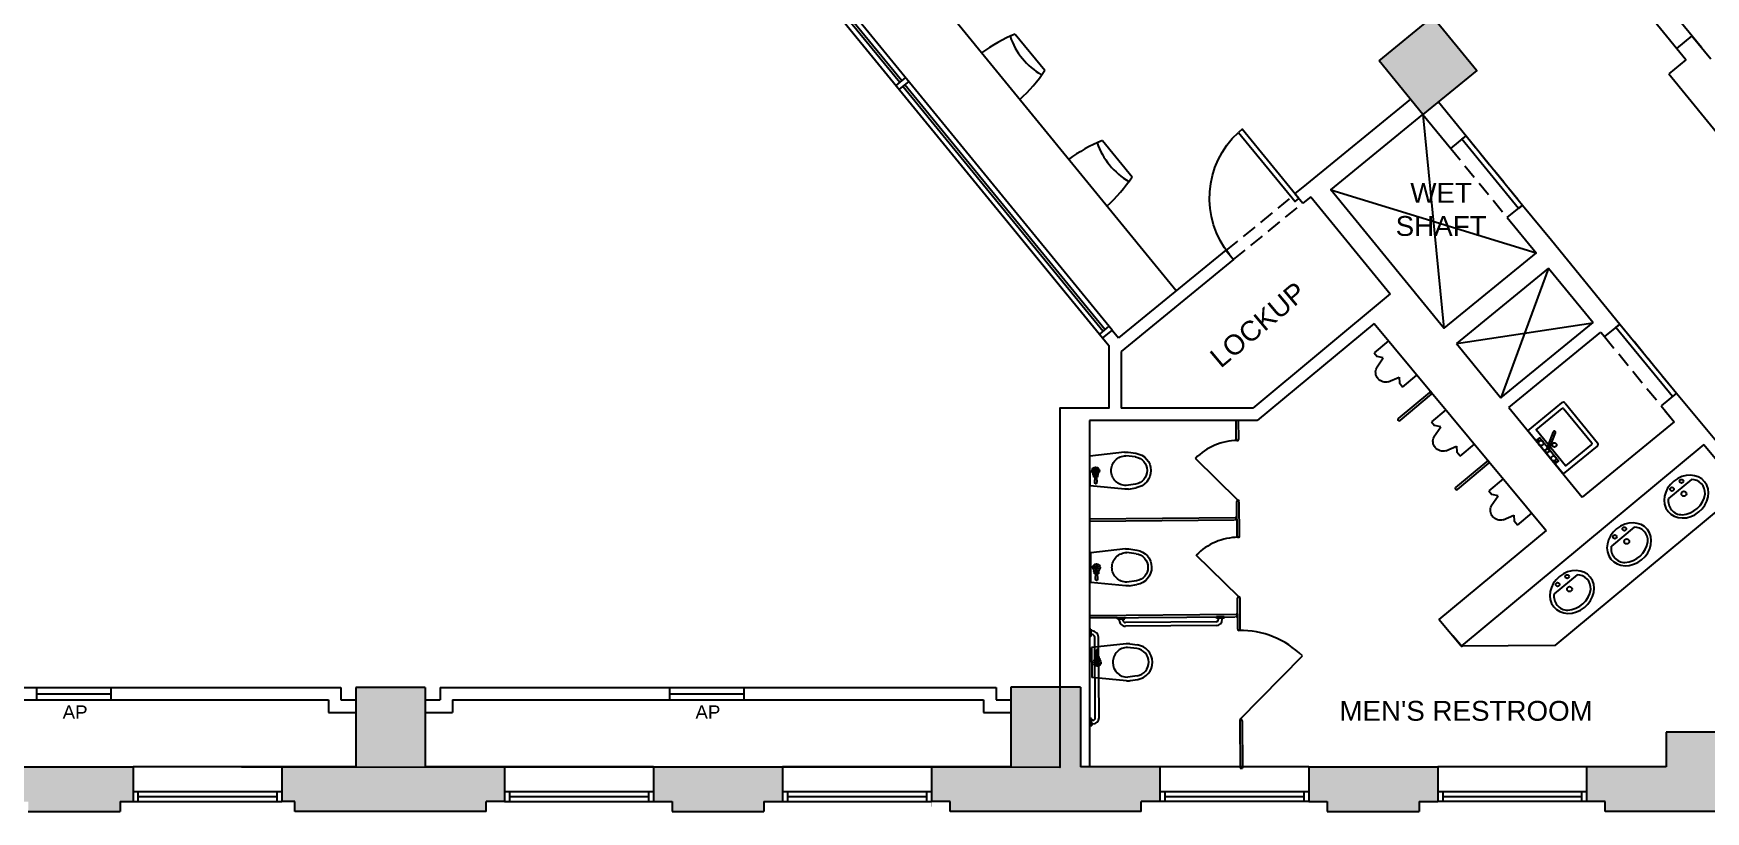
# Model space of a CAD drawing. Header units: inches. Extents: x -858 to 3182, y -300 to 4549.
# Drawn here: x 1080 to 1754, y 0 to 314 of the extents above; entities that cross this region are included whole.
import ezdxf

# ---------------------------------------------------------------- set-up
doc = ezdxf.new("R2010")
doc.units = ezdxf.units.IN
doc.header["$LTSCALE"] = 48
doc.header["$MEASUREMENT"] = 0
doc.linetypes.add('HIDDEN2', pattern=[0.1875, 0.125, -0.0625])
for name, color, linetype in [('A-ACCESS-PANEL', 4, 'Continuous'), ('A-ANNO-TEXT', 1, 'Continuous'), ('A-CAS', 1, 'Continuous'), ('A-DOOR', 1, 'Continuous'), ('A-ELE', 8, 'Continuous'), ('A-EXT', 5, 'Continuous'), ('A-hdr', 9, 'HIDDEN2'), ('A-HTC-COL', 9, 'Continuous'), ('A-PAR', 6, 'Continuous'), ('A-WIN', 1, 'Continuous'), ('P-FIXTURES', 8, 'Continuous')]:
    doc.layers.add(name, color=color, linetype=linetype)
doc.styles.add('ATTR', font='romans.shx', dxfattribs={"width": 0.8, "height": 0.480011})
doc.styles.add('ITALICT', font='arial.ttf')
doc.styles.add('style1', font='romans.shx', dxfattribs={"height": 9})

# ---------------------------------------------------------------- blocks, each defined once
blk = doc.blocks.new('UP')
at = {"layer": 'P-FIXTURES', "linetype": 'Continuous'}
for p, q in [((-1, 2), (-1, 35)), ((1, 2), (1, 35))]:
    blk.add_line(p, q, dxfattribs=at)
for centre, start, end in [((0, 35), 360, 180), ((0, 2), 180, 360)]:
    blk.add_arc(centre, 1, start, end, dxfattribs=at)
blk = doc.blocks.new('URINAL')
at = {"layer": 'P-FIXTURES', "linetype": 'Continuous'}
for p, q in [((-18, 15), (-14, 15)), ((-18, 0), (-18, 15)), ((-10, 12), (-14, 15)), ((-7.4, 21.2), (-10, 12)), ((7.4, 21.2), (10, 12)), ((10, 12), (14, 15)), ((18, 15), (14, 15)), ((18, 15), (18, 0))]:
    blk.add_line(p, q, dxfattribs=at)
blk.add_arc((0, 17.9), 8.05, 23.6878, 156.3141, dxfattribs=at)
blk = doc.blocks.new('x-dor36')
blk.add_lwpolyline([(2, 36), (2, 0), (0, 0), (0, 36)], close=True)
at = {"color": 8}
blk.add_arc((-0.1, -0.04), 36.1, 0.06887, 86.65797, dxfattribs=at)
blk = doc.blocks.new('RECTANGULAR_SINK[1]')
for points in [[(14.25, -9), (0, -9), (0, 9), (14.25, 9)], [(13.125, -7.5), (2.25, -7.5), (2.25, 7.5), (13.125, 7.5)], [(13.5, 7.125), (13.5, -7.125)], [(15, 8.25), (15, -8.25)]]:
    blk.add_lwpolyline(points)
for centre, radius, start, end in [((13.125, 7.125), 0.375, 359.9998, 90.00006), ((14.25, 8.25), 0.75, 359.9999, 89.99991), ((13.125, -7.125), 0.375, 269.9999, 359.9999), ((14.25, -8.25), 0.75, 270.0001, 0.00003)]:
    blk.add_arc(centre, radius, start, end)
at = {"style": 'ATTR', "width": 0.8, "flags": 9}
blk.add_attdef('ESTCODE', (0, -9), '', height=0.0045, dxfattribs=at)
blk = doc.blocks.new('KITCHEN_FAUCET_PV[1]')
for p, q in [((-5.5, -0.75), (-5.5, -1.25)), ((-4.9427, -0.75), (-5.5, -0.75)), ((-5.5, -1.25), (-4.9427, -1.25)), ((-0.1477, -1.7441), (3.567, -8.1782)), ((4.4331, -7.6782), (0.7184, -1.2441)), ((4.9428, -0.75), (5.5, -0.75)), ((5.5, -1.25), (4.9428, -1.25)), ((5.5, -0.75), (5.5, -1.25))]:
    blk.add_line(p, q)
blk.add_lwpolyline([(-0.0058, -2), (-6, -2), (-6, 0), (6, 0), (6, -2), (1.152, -2)])
for centre, radius in [((-4, -1), 1), ((4, -1), 1), ((0, -1), 0.75)]:
    blk.add_circle(centre, radius)
blk.add_arc((4, -7.9282), 0.5, 210, 30)
at = {"style": 'ATTR', "width": 0.8, "flags": 9}
blk.add_attdef('ESTCODE', (0, 0), '', height=0.000024, dxfattribs=at)

msp = doc.modelspace()

# ---------------------------------------------------------------- hatches: boundary and pattern name
at = {"layer": 'A-HTC-COL'}
for points in [[(1640.03, 280.96), (1661.71, 298.68), (1644, 320.36), (1622.32, 302.64)], [(1209.97, 18), (1180.22, 18), (1180.22, 4), (1185.47, 4), (1185.47, 0), (1262.47, 0), (1262.47, 4), (1269.97, 4), (1269.97, 18), (1237.97, 18), (1237.97, 50), (1209.97, 50)], [(1501.97, 50.12), (1473.97, 50.12), (1473.97, 18), (1441.97, 18), (1441.97, 4), (1449.47, 4), (1449.47, 0), (1526.47, 0), (1526.47, 4), (1533.97, 4), (1533.97, 18), (1501.97, 18)], [(1790.47, 0), (1790.47, 4), (1794.47, 4), (1794.47, 18), (1765.97, 18), (1765.97, 32), (1737.97, 32), (1737.97, 18), (1705.97, 18), (1705.97, 4), (1713.47, 4), (1713.47, 0)], [(1114.97, 0), (1114.97, 4), (1120.22, 4), (1120.22, 18), (1072.72, 18), (1072.72, 4), (1077.97, 4), (1077.97, 0)], [(1381.97, 18), (1329.97, 18), (1329.97, 4), (1337.47, 4), (1337.47, 0), (1374.47, 0), (1374.47, 4), (1381.97, 4)], [(1638.47, 0), (1638.47, 4), (1645.97, 4), (1645.97, 18), (1593.97, 18), (1593.97, 4), (1601.47, 4), (1601.47, 0)]]:
    msp.add_hatch(color=256, dxfattribs=at).paths.add_polyline_path(points)

# ---------------------------------------------------------------- linework, layer by layer
msp.add_lwpolyline([(284.72, 435.62), (284.72, 958.14), (684.54, 958.14), (740.12, 1003.57), (791.3, 940.96), (930.57, 940.96), (1070.45, 1055.28), (1269.79, 811.39), (1188.49, 744.94), (1420.75, 460.78), (1346.41, 400.02), (1342.54, 396.86), (1513.41, 187.8), (1513.41, 162.62), (1493.67, 162.62), (1493.67, 17.76), (834, 18), (834, 435.62), (284.72, 435.62)], close=True)
at = {"layer": 'A-ACCESS-PANEL', "color": 1}
for p, q in [((1081.47, 45), (1081.47, 50)), ((1081.47, 47.5), (1111.47, 47.5)), ((1111.47, 45), (1111.47, 50)), ((1336.47, 45), (1336.47, 50)), ((1336.47, 47.5), (1366.47, 47.5)), ((1366.47, 45), (1366.47, 50))]:
    msp.add_line(p, q, dxfattribs=at)
at = {"layer": 'A-CAS'}
for p, q in [((1540.51, 209.95), (1372.81, 415.14)), ((1475.75, 313.42), (1487.7, 298.82)), ((1510.87, 270.5), (1522.82, 255.9))]:
    msp.add_line(p, q, dxfattribs=at)
at = {"layer": 'A-CAS', "linetype": 'Continuous'}
for q in [(1768.53, 129.45), (1655.39, 66.62)]:
    msp.add_line((1693.31, 66.93), q, dxfattribs=at)
at = {"layer": 'A-CAS'}
for centre, radius, start, end in [((1500.41, 253.29), 64.99, 112.2931, 126.05919), ((1500.86, 321.77), 28.78, 198.80338, 239.77871), ((1433.64, 334.89), 64.99, 312.51126, 326.289), ((1535.52, 210.37), 64.99, 112.2931, 126.08572), ((1535.98, 278.85), 28.78, 198.80338, 239.77871), ((1468.75, 291.97), 64.99, 312.48473, 326.289)]:
    msp.add_arc(centre, radius, start, end, dxfattribs=at)
at = {"layer": 'A-DOOR'}
for points in [[(1657.4, 272.36), (1680.18, 244.48), (1678.53, 243.13), (1655.75, 271.01)], [(1719.38, 196.52), (1742.17, 168.65), (1740.51, 167.3), (1717.73, 195.17)]]:
    msp.add_lwpolyline(points, close=True, dxfattribs=at)
at = {"layer": 'A-ELE'}
for p, q in [((1640.03, 280.96), (1648.43, 194.84)), ((1602.87, 250.59), (1685.6, 225.22)), ((1690.66, 219.02), (1671.4, 166.74)), ((1653.5, 188.65), (1708.42, 197))]:
    msp.add_line(p, q, dxfattribs=at)
at = {"layer": 'A-EXT'}
for p, q in [((1209.97, 50), (1209.97, 18)), ((1237.97, 50), (1209.97, 50)), ((1237.97, 50), (1237.97, 18)), ((1473.97, 50.12), (1473.97, 18)), ((1501.97, 50.12), (1473.97, 50.12)), ((1501.97, 50.12), (1501.97, 18)), ((1737.97, 32), (1737.97, 18)), ((1765.97, 32), (1737.97, 32)), ((1072.72, 18), (1120.22, 18)), ((1120.22, 18), (1120.22, 4)), ((1209.97, 18), (1180.22, 18)), ((1180.22, 18), (1180.22, 4)), ((1269.97, 18), (1237.97, 18)), ((1269.97, 18), (1269.97, 4)), ((1329.97, 18), (1381.97, 18)), ((1329.97, 18), (1329.97, 4)), ((1381.97, 18), (1381.97, 4)), ((1473.97, 18), (1441.97, 18)), ((1441.97, 18), (1441.97, 4)), ((1533.97, 18), (1501.97, 18)), ((1533.97, 18), (1533.97, 4)), ((1593.97, 18), (1645.97, 18)), ((1593.97, 18), (1593.97, 4)), ((1645.97, 18), (1645.97, 4)), ((1737.97, 18), (1705.97, 18)), ((1705.97, 18), (1705.97, 4)), ((1077.97, 0), (1114.97, 0)), ((1114.97, 4), (1114.97, 0)), ((1114.97, 4), (1120.22, 4)), ((1185.47, 4), (1180.22, 4)), ((1185.47, 0), (1185.47, 4)), ((1262.47, 0), (1185.47, 0)), ((1269.97, 4), (1262.47, 4)), ((1262.47, 0), (1262.47, 4)), ((1329.97, 4), (1337.47, 4)), ((1337.47, 4), (1337.47, 0)), ((1337.47, 0), (1374.47, 0)), ((1374.47, 4), (1374.47, 0)), ((1374.47, 4), (1381.97, 4)), ((1449.47, 4), (1441.97, 4)), ((1449.47, 0), (1449.47, 4)), ((1526.47, 0), (1449.47, 0)), ((1533.97, 4), (1526.47, 4)), ((1526.47, 0), (1526.47, 4)), ((1593.97, 4), (1601.47, 4)), ((1601.47, 4), (1601.47, 0)), ((1638.47, 4), (1638.47, 0)), ((1638.47, 4), (1645.97, 4)), ((1713.47, 4), (1705.97, 4)), ((1713.47, 0), (1713.47, 4)), ((1790.47, 0), (1713.47, 0)), ((1601.47, 0), (1638.47, 0))]:
    msp.add_line(p, q, dxfattribs=at)
at = {"layer": 'A-hdr'}
for p, q in [((1657.4, 272.36), (1680.18, 244.48)), ((1651.21, 267.29), (1673.99, 239.42)), ((1560.74, 226.12), (1588.61, 248.9)), ((1563.72, 222.47), (1591.59, 245.25)), ((1719.38, 196.52), (1742.17, 168.65)), ((1713.19, 191.46), (1735.97, 163.59))]:
    msp.add_line(p, q, dxfattribs=at)
at = {"layer": 'A-PAR'}
for p, q in [((1748.41, 312.71), (1742.21, 307.65)), ((1748.41, 312.71), (1756, 303.42)), ((1746.01, 303), (1739.04, 297.31)), ((1739.04, 297.31), (1897.25, 103.74)), ((1634.97, 287.16), (1591.61, 251.72)), ((1646.23, 286.03), (1657.4, 272.36)), ((1651.21, 267.29), (1657.4, 272.36)), ((1591.61, 251.72), (1588.43, 249.12)), ((1588.43, 249.12), (1591.59, 245.25)), ((1594.78, 247.85), (1591.59, 245.25)), ((1594.78, 247.85), (1626.81, 208.65)), ((1673.99, 239.42), (1680.18, 244.48)), ((1680.18, 244.48), (1691.79, 230.28)), ((1691.79, 230.28), (1719.38, 196.52)), ((1560.56, 226.34), (1517.28, 190.97)), ((1563.72, 222.47), (1518.43, 185.45)), ((1560.56, 226.34), (1563.72, 222.47)), ((1690.66, 219.02), (1653.5, 188.65)), ((1690.66, 219.02), (1708.57, 197.12)), ((1626.81, 208.65), (1571.42, 162.62)), ((1620.29, 196.73), (1573.25, 157.64)), ((1620.29, 196.73), (1689.64, 113.29)), ((1671.4, 166.74), (1708.57, 197.12)), ((1719.38, 196.52), (1713.19, 191.46)), ((1514.75, 194.06), (1510.88, 190.9)), ((1510.88, 190.9), (1513.41, 187.8)), ((1514.75, 194.06), (1517.28, 190.97)), ((1674.57, 162.87), (1711.73, 193.24)), ((1711.73, 193.24), (1713.19, 191.46)), ((1513.41, 187.8), (1513.41, 162.62)), ((1518.43, 185.45), (1518.43, 162.62)), ((1653.5, 188.65), (1671.4, 166.74)), ((1742.17, 168.65), (1735.97, 163.59)), ((1742.17, 168.65), (1792.36, 108.26)), ((1513.41, 162.62), (1493.67, 162.62)), ((1493.67, 162.62), (1493.67, 50.12)), ((1571.42, 162.62), (1518.43, 162.62)), ((1674.57, 162.87), (1704.12, 126.7)), ((1735.97, 163.59), (1741.29, 157.08)), ((1737.49, 161.73), (1741.29, 157.08)), ((1573.25, 157.64), (1505.71, 157.62)), ((1505.71, 157.62), (1505.71, 18)), ((1741.29, 157.08), (1704.12, 126.7)), ((1741.29, 157.08), (1704.12, 126.7)), ((1753.19, 147.9), (1655.39, 66.62)), ((1753.19, 147.9), (1787.3, 106.86)), ((1689.64, 113.29), (1646.44, 77.39)), ((1655.39, 66.62), (1646.44, 77.39)), ((1655.91, 66.27), (1652.07, 70.89)), ((988.97, 50), (1203.97, 50)), ((1203.97, 50), (1203.97, 45)), ((1243.97, 50), (1243.97, 45)), ((1243.97, 50), (1467.97, 50)), ((1467.97, 50), (1467.97, 45)), ((993.97, 45), (1198.97, 45)), ((1198.97, 45), (1198.97, 40)), ((1203.97, 45), (1209.97, 45)), ((1237.97, 45), (1243.97, 45)), ((1248.97, 45), (1462.97, 45)), ((1248.97, 45), (1248.97, 40)), ((1462.97, 45), (1462.97, 40)), ((1467.97, 45), (1473.97, 45)), ((1198.97, 40), (1209.97, 40)), ((1237.97, 40), (1248.97, 40)), ((1462.97, 40), (1473.97, 40))]:
    msp.add_line(p, q, dxfattribs=at)
msp.add_lwpolyline([(1746.01, 303), (1746.01, 303), (1708.04, 349.46), (1714.23, 354.52), (1752.2, 308.07)], dxfattribs=at)
msp.add_lwpolyline([(1622.32, 302.64), (1644, 320.36), (1661.71, 298.68), (1640.03, 280.96)], close=True, dxfattribs=at)
at = {"layer": 'A-PAR', "flags": 128}
msp.add_lwpolyline([(1673.99, 239.42), (1685.6, 225.22), (1648.43, 194.84), (1602.87, 250.59), (1640.03, 280.96), (1651.21, 267.29)], dxfattribs=at)
at = {"layer": 'A-WIN'}
for p, q in [((1345.71, 392.99), (1510.88, 190.9)), ((1514.75, 194.06), (1349.58, 396.15)), ((1389.81, 342.18), (1429.21, 293.98)), ((1390.59, 342.82), (1429.98, 294.62)), ((1431.53, 295.88), (1427.66, 292.72)), ((1432.8, 294.33), (1428.93, 291.17)), ((1430.47, 292.44), (1511.16, 193.71)), ((1431.25, 293.07), (1511.94, 194.35)), ((1513.48, 195.61), (1509.61, 192.45)), ((1180.22, 18), (1120.22, 18)), ((1329.97, 18), (1269.97, 18)), ((1271.97, 18), (1271.97, 18)), ((1441.97, 18), (1381.97, 18)), ((1593.97, 18), (1533.97, 18)), ((1535.97, 18), (1535.97, 18)), ((1705.97, 18), (1645.97, 18)), ((1180.22, 8), (1120.22, 8)), ((1122.22, 8), (1122.22, 4)), ((1178.22, 8), (1178.22, 4)), ((1329.97, 8), (1269.97, 8)), ((1271.97, 8), (1271.97, 4)), ((1327.97, 8), (1327.97, 4)), ((1441.97, 8), (1381.97, 8)), ((1383.97, 8), (1383.97, 4)), ((1439.97, 8), (1439.97, 4)), ((1593.97, 8), (1533.97, 8)), ((1535.97, 8), (1535.97, 4)), ((1591.97, 8), (1591.97, 4)), ((1705.97, 8), (1645.97, 8)), ((1647.97, 8), (1647.97, 4)), ((1703.97, 8), (1703.97, 4)), ((1120.22, 4), (1180.22, 4)), ((1178.22, 6), (1122.22, 6)), ((1269.97, 4), (1329.97, 4)), ((1327.97, 6), (1271.97, 6)), ((1381.97, 4), (1441.97, 4)), ((1439.97, 6), (1383.97, 6)), ((1593.97, 4), (1533.97, 4)), ((1591.97, 6), (1535.97, 6)), ((1705.97, 4), (1645.97, 4)), ((1703.97, 6), (1647.97, 6))]:
    msp.add_line(p, q, dxfattribs=at)
at = {"layer": 'A-WIN', "const_width": 0.0312}
for points in [[(1120.22, 4), (1120.22, 2), (1180.22, 2), (1180.22, 4)], [(1269.97, 4), (1269.97, 2), (1329.97, 2), (1329.97, 4)], [(1381.97, 4), (1381.97, 2), (1441.97, 2), (1441.97, 4)], [(1533.97, 4), (1533.97, 2), (1593.97, 2), (1593.97, 4)], [(1645.97, 4), (1645.97, 2), (1705.97, 2), (1705.97, 4)]]:
    msp.add_lwpolyline(points, dxfattribs=at)
at = {"layer": 'P-FIXTURES', "linetype": 'Continuous'}
for p, q in [((1564.77, 150.04), (1564.71, 157.57)), ((1565.77, 150.05), (1565.71, 157.57)), ((1519.8, 144.87), (1505.82, 143.31)), ((1505.92, 131.31), (1505.82, 143.31)), ((1505.92, 131.31), (1505.82, 143.31)), ((1524.15, 142.94), (1520.32, 143.43)), ((1521.23, 144.86), (1524.34, 144.41)), ((1565.47, 125.55), (1548.36, 142.38)), ((1507.13, 135.59), (1507.13, 136.09)), ((1507.13, 136.09), (1507.24, 136.09)), ((1509.13, 135.6), (1507.13, 135.59)), ((1507.39, 134.84), (1507.38, 135.59)), ((1508.89, 134.85), (1507.39, 134.84)), ((1507.54, 137.32), (1507.83, 137.83)), ((1507.83, 136.83), (1507.54, 137.32)), ((1507.63, 135.59), (1507.63, 135.91)), ((1507.83, 137.83), (1508.4, 137.83)), ((1508.41, 136.83), (1507.83, 136.83)), ((1507.9, 134.09), (1507.89, 134.84)), ((1508.39, 134.85), (1508.4, 134.1)), ((1508.4, 137.83), (1508.7, 137.33)), ((1508.7, 137.33), (1508.41, 136.83)), ((1508.63, 135.6), (1508.63, 135.91)), ((1508.88, 135.6), (1508.89, 134.85)), ((1509.13, 136.1), (1509.01, 136.1)), ((1509.13, 135.6), (1509.13, 136.1)), ((1519.92, 129.98), (1505.92, 131.31)), ((1507.73, 133.3), (1507.74, 133.36)), ((1507.73, 133.24), (1507.73, 133.3)), ((1507.73, 133.19), (1507.73, 133.24)), ((1507.73, 133.14), (1507.73, 133.19)), ((1507.73, 133.09), (1507.73, 133.14)), ((1507.73, 133.03), (1507.73, 133.09)), ((1507.73, 132.98), (1507.73, 133.03)), ((1507.74, 132.93), (1507.73, 132.98)), ((1507.74, 133.36), (1507.75, 133.44)), ((1507.74, 132.87), (1507.74, 132.93)), ((1507.75, 132.82), (1507.74, 132.87)), ((1507.75, 133.44), (1507.76, 133.49)), ((1507.76, 132.76), (1507.75, 132.82)), ((1507.76, 133.49), (1507.77, 133.59)), ((1507.77, 132.7), (1507.76, 132.76)), ((1507.77, 133.59), (1507.9, 134.09)), ((1507.78, 132.65), (1507.77, 132.7)), ((1507.79, 132.6), (1507.78, 132.65)), ((1507.8, 132.56), (1507.79, 132.6)), ((1507.82, 132.51), (1507.8, 132.56)), ((1507.83, 132.47), (1507.82, 132.51)), ((1507.84, 132.43), (1507.83, 132.47)), ((1507.86, 132.39), (1507.84, 132.43)), ((1507.87, 132.35), (1507.86, 132.39)), ((1507.89, 132.29), (1507.87, 132.35)), ((1507.9, 132.26), (1507.89, 132.29)), ((1507.93, 132.21), (1507.9, 132.26)), ((1507.95, 132.18), (1507.93, 132.21)), ((1507.99, 132.15), (1507.95, 132.18)), ((1508.02, 132.13), (1507.99, 132.15)), ((1508.07, 132.11), (1508.02, 132.13)), ((1508.11, 132.1), (1508.07, 132.11)), ((1508.15, 132.1), (1508.11, 132.1)), ((1508.2, 132.1), (1508.15, 132.1)), ((1508.23, 132.11), (1508.2, 132.1)), ((1508.27, 132.12), (1508.23, 132.11)), ((1508.31, 132.14), (1508.27, 132.12)), ((1508.35, 132.17), (1508.31, 132.14)), ((1508.38, 132.19), (1508.35, 132.17)), ((1508.42, 132.25), (1508.38, 132.19)), ((1508.4, 134.1), (1508.42, 134.02)), ((1508.42, 134.02), (1508.44, 133.93)), ((1508.44, 132.32), (1508.42, 132.25)), ((1508.44, 133.93), (1508.46, 133.84)), ((1508.46, 132.39), (1508.44, 132.32)), ((1508.46, 133.84), (1508.49, 133.73)), ((1508.48, 132.46), (1508.46, 132.39)), ((1508.5, 132.5), (1508.48, 132.46)), ((1508.49, 133.73), (1508.51, 133.66)), ((1508.52, 132.59), (1508.5, 132.5)), ((1508.51, 133.66), (1508.52, 133.6)), ((1508.52, 133.6), (1508.54, 133.54)), ((1508.53, 132.66), (1508.52, 132.59)), ((1508.55, 132.74), (1508.53, 132.66)), ((1508.54, 133.54), (1508.55, 133.45)), ((1508.55, 133.45), (1508.56, 133.38)), ((1508.56, 132.8), (1508.55, 132.74)), ((1508.56, 133.38), (1508.57, 133.29)), ((1508.57, 132.88), (1508.56, 132.8)), ((1508.57, 133.29), (1508.58, 133.2)), ((1508.58, 133.01), (1508.57, 132.94)), ((1508.57, 132.94), (1508.57, 132.88)), ((1508.58, 133.2), (1508.58, 133.09)), ((1508.58, 133.09), (1508.58, 133.01)), ((1524.24, 131.98), (1520.42, 131.43)), ((1521.35, 130.02), (1524.45, 130.51)), ((1748.17, 133.87), (1738.97, 126.17)), ((1565.09, 111.06), (1564.97, 125.05)), ((1566.09, 111.05), (1565.97, 125.05)), ((1505.71, 118.06), (1564.53, 118.54)), ((1505.71, 117.06), (1564.04, 117.54)), ((1725.13, 114.66), (1715.93, 106.96)), ((1520.12, 105.87), (1506.14, 104.31)), ((1506.24, 92.31), (1506.14, 104.31)), ((1506.24, 92.31), (1506.14, 104.31)), ((1524.47, 103.94), (1520.64, 104.43)), ((1521.55, 105.86), (1524.66, 105.41)), ((1565.79, 86.55), (1548.68, 103.38)), ((1507.46, 96.59), (1507.45, 97.09)), ((1507.45, 97.09), (1507.56, 97.09)), ((1509.46, 96.61), (1507.46, 96.59)), ((1507.71, 95.84), (1507.71, 96.59)), ((1509.21, 95.85), (1507.71, 95.84)), ((1507.87, 98.33), (1508.15, 98.83)), ((1508.16, 97.83), (1507.87, 98.33)), ((1507.96, 96.59), (1507.95, 96.91)), ((1508.06, 94.36), (1508.07, 94.45)), ((1508.06, 94.31), (1508.06, 94.36)), ((1508.07, 94.45), (1508.08, 94.49)), ((1508.08, 94.49), (1508.1, 94.6)), ((1508.1, 94.6), (1508.22, 95.1)), ((1508.15, 98.83), (1508.73, 98.83)), ((1508.74, 97.83), (1508.16, 97.83)), ((1508.22, 95.1), (1508.21, 95.85)), ((1508.71, 95.85), (1508.72, 95.1)), ((1508.72, 95.1), (1508.74, 95.02)), ((1508.73, 98.83), (1509.02, 98.34)), ((1509.02, 98.34), (1508.74, 97.83)), ((1508.74, 95.02), (1508.76, 94.94)), ((1508.76, 94.94), (1508.79, 94.84)), ((1508.79, 94.84), (1508.81, 94.73)), ((1508.81, 94.73), (1508.83, 94.66)), ((1508.83, 94.66), (1508.85, 94.6)), ((1508.85, 94.6), (1508.86, 94.54)), ((1508.86, 94.54), (1508.88, 94.46)), ((1508.88, 94.46), (1508.89, 94.38)), ((1508.89, 94.38), (1508.9, 94.29)), ((1508.96, 96.6), (1508.95, 96.91)), ((1509.21, 96.6), (1509.21, 95.85)), ((1509.45, 97.11), (1509.33, 97.11)), ((1509.46, 96.61), (1509.45, 97.11)), ((1702.1, 95.44), (1692.89, 87.74)), ((1520.24, 90.98), (1506.24, 92.31)), ((1508.05, 94.24), (1508.06, 94.31)), ((1508.05, 94.2), (1508.05, 94.24)), ((1508.05, 94.14), (1508.05, 94.2)), ((1508.05, 94.09), (1508.05, 94.14)), ((1508.05, 94.03), (1508.05, 94.09)), ((1508.06, 93.98), (1508.05, 94.03)), ((1508.06, 93.93), (1508.06, 93.98)), ((1508.07, 93.87), (1508.06, 93.93)), ((1508.07, 93.82), (1508.07, 93.87)), ((1508.08, 93.76), (1508.07, 93.82)), ((1508.09, 93.7), (1508.08, 93.76)), ((1508.11, 93.65), (1508.09, 93.7)), ((1508.12, 93.61), (1508.11, 93.65)), ((1508.13, 93.56), (1508.12, 93.61)), ((1508.14, 93.52), (1508.13, 93.56)), ((1508.15, 93.48), (1508.14, 93.52)), ((1508.16, 93.44), (1508.15, 93.48)), ((1508.18, 93.39), (1508.16, 93.44)), ((1508.2, 93.35), (1508.18, 93.39)), ((1508.21, 93.29), (1508.2, 93.35)), ((1508.22, 93.26), (1508.21, 93.29)), ((1508.25, 93.22), (1508.22, 93.26)), ((1508.28, 93.19), (1508.25, 93.22)), ((1508.31, 93.15), (1508.28, 93.19)), ((1508.35, 93.13), (1508.31, 93.15)), ((1508.39, 93.11), (1508.35, 93.13)), ((1508.43, 93.1), (1508.39, 93.11)), ((1508.47, 93.1), (1508.43, 93.1)), ((1508.52, 93.1), (1508.47, 93.1)), ((1508.55, 93.11), (1508.52, 93.1)), ((1508.59, 93.12), (1508.55, 93.11)), ((1508.64, 93.14), (1508.59, 93.12)), ((1508.67, 93.17), (1508.64, 93.14)), ((1508.7, 93.19), (1508.67, 93.17)), ((1508.74, 93.25), (1508.7, 93.19)), ((1508.77, 93.33), (1508.74, 93.25)), ((1508.79, 93.4), (1508.77, 93.33)), ((1508.81, 93.46), (1508.79, 93.4)), ((1508.82, 93.5), (1508.81, 93.46)), ((1508.84, 93.59), (1508.82, 93.5)), ((1508.86, 93.66), (1508.84, 93.59)), ((1508.87, 93.74), (1508.86, 93.66)), ((1508.88, 93.8), (1508.87, 93.74)), ((1508.89, 93.88), (1508.88, 93.8)), ((1508.9, 93.94), (1508.89, 93.88)), ((1508.9, 94.29), (1508.9, 94.2)), ((1508.9, 94.2), (1508.9, 94.1)), ((1508.9, 94.1), (1508.9, 94.02)), ((1508.9, 94.02), (1508.9, 93.94)), ((1524.56, 92.99), (1520.74, 92.43)), ((1521.67, 91.02), (1524.77, 91.52)), ((1565.4, 73.55), (1565.3, 86.05)), ((1566.4, 73.56), (1566.3, 86.06)), ((1505.71, 79.06), (1564.85, 79.54)), ((1516.86, 78.15), (1505.71, 78.06)), ((1505.89, 78.06), (1564.36, 78.54)), ((1516.86, 78.15), (1519.86, 78.17)), ((1516.87, 77.65), (1516.86, 78.15)), ((1516.87, 77.65), (1519.87, 77.67)), ((1517.62, 77.15), (1517.62, 77.66)), ((1519.12, 77.17), (1519.12, 77.67)), ((1519.87, 77.67), (1519.86, 78.17)), ((1556.63, 76.47), (1520.13, 76.17)), ((1556.64, 74.97), (1520.14, 74.67)), ((1559.86, 78.49), (1556.86, 78.47)), ((1556.86, 77.97), (1556.86, 78.47)), ((1559.86, 77.99), (1556.86, 77.97)), ((1557.62, 77.47), (1557.61, 77.97)), ((1559.12, 77.49), (1559.11, 77.98)), ((1559.86, 77.99), (1559.86, 78.49)), ((1506.21, 73.57), (1505.71, 73.56)), ((1505.71, 73.56), (1505.73, 70.56)), ((1505.71, 73.56), (1505.73, 70.56)), ((1506.23, 70.57), (1505.73, 70.56)), ((1506.21, 73.57), (1506.23, 70.57)), ((1506.71, 72.82), (1506.21, 72.82)), ((1506.73, 71.32), (1506.23, 71.32)), ((1520.44, 67.62), (1506.46, 66.07)), ((1507.99, 37.83), (1507.73, 70.33)), ((1509.49, 37.84), (1509.23, 70.34)), ((1521.87, 67.61), (1524.97, 67.16)), ((1506.46, 66.07), (1506.55, 54.07)), ((1509.74, 61.83), (1507.74, 61.81)), ((1507.74, 61.81), (1507.74, 61.31)), ((1507.74, 61.31), (1507.86, 61.31)), ((1509.48, 62.57), (1507.99, 62.56)), ((1507.99, 62.56), (1507.99, 61.81)), ((1508.24, 61.81), (1508.24, 61.49)), ((1508.31, 64.54), (1508.3, 64.48)), ((1508.3, 64.48), (1508.3, 64.43)), ((1508.3, 64.43), (1508.3, 64.38)), ((1508.3, 64.38), (1508.3, 64.32)), ((1508.3, 64.32), (1508.3, 64.27)), ((1508.3, 64.27), (1508.3, 64.21)), ((1508.3, 64.21), (1508.3, 64.17)), ((1508.3, 64.17), (1508.31, 64.1)), ((1508.32, 64.65), (1508.31, 64.59)), ((1508.31, 64.59), (1508.31, 64.54)), ((1508.31, 64.1), (1508.31, 64.05)), ((1508.31, 64.05), (1508.32, 63.96)), ((1508.33, 64.71), (1508.32, 64.65)), ((1508.32, 63.96), (1508.33, 63.92)), ((1508.34, 64.76), (1508.33, 64.71)), ((1508.33, 63.92), (1508.35, 63.81)), ((1508.35, 64.8), (1508.34, 64.76)), ((1508.36, 64.85), (1508.35, 64.8)), ((1508.35, 63.81), (1508.48, 63.32)), ((1508.38, 64.89), (1508.36, 64.85)), ((1508.39, 64.93), (1508.38, 64.89)), ((1508.4, 64.98), (1508.39, 64.93)), ((1508.41, 65.02), (1508.4, 64.98)), ((1508.43, 65.06), (1508.41, 65.02)), ((1508.44, 65.12), (1508.43, 65.06)), ((1508.45, 65.15), (1508.44, 65.12)), ((1508.48, 65.2), (1508.45, 65.15)), ((1508.5, 65.23), (1508.48, 65.2)), ((1508.48, 63.32), (1508.48, 62.57)), ((1508.54, 65.26), (1508.5, 65.23)), ((1508.57, 65.28), (1508.54, 65.26)), ((1508.62, 65.3), (1508.57, 65.28)), ((1508.66, 65.31), (1508.62, 65.3)), ((1508.7, 65.32), (1508.66, 65.31)), ((1508.75, 65.32), (1508.7, 65.32)), ((1508.78, 65.31), (1508.75, 65.32)), ((1508.82, 65.3), (1508.78, 65.31)), ((1508.86, 65.28), (1508.82, 65.3)), ((1508.9, 65.25), (1508.86, 65.28)), ((1508.93, 65.23), (1508.9, 65.25)), ((1508.97, 65.17), (1508.93, 65.23)), ((1509, 65.09), (1508.97, 65.17)), ((1508.98, 63.32), (1509, 63.4)), ((1508.98, 62.57), (1508.98, 63.32)), ((1509.02, 65.03), (1509, 65.09)), ((1509, 63.4), (1509.02, 63.48)), ((1509.04, 64.96), (1509.02, 65.03)), ((1509.02, 63.48), (1509.04, 63.58)), ((1509.05, 64.92), (1509.04, 64.96)), ((1509.04, 63.58), (1509.07, 63.69)), ((1509.08, 64.83), (1509.05, 64.92)), ((1509.07, 63.69), (1509.09, 63.76)), ((1509.09, 64.76), (1509.08, 64.83)), ((1509.11, 64.68), (1509.09, 64.76)), ((1509.09, 63.76), (1509.1, 63.82)), ((1509.1, 63.82), (1509.11, 63.88)), ((1509.12, 64.62), (1509.11, 64.68)), ((1509.11, 63.88), (1509.13, 63.97)), ((1509.13, 64.54), (1509.12, 64.62)), ((1509.14, 64.48), (1509.13, 64.54)), ((1509.13, 64.04), (1509.14, 64.13)), ((1509.13, 63.97), (1509.13, 64.04)), ((1509.14, 64.41), (1509.14, 64.48)), ((1509.15, 64.33), (1509.14, 64.41)), ((1509.14, 64.13), (1509.15, 64.22)), ((1509.15, 64.22), (1509.15, 64.33)), ((1509.24, 61.82), (1509.24, 61.51)), ((1509.49, 61.82), (1509.48, 62.57)), ((1509.74, 61.33), (1509.63, 61.32)), ((1509.74, 61.83), (1509.74, 61.33)), ((1524.78, 65.69), (1520.96, 66.18)), ((1566.2, 37.05), (1591.45, 62.72)), ((1520.56, 52.73), (1506.55, 54.07)), ((1508.46, 60.58), (1508.18, 60.08)), ((1508.18, 60.08), (1508.47, 59.58)), ((1509.04, 60.59), (1508.46, 60.58)), ((1508.47, 59.58), (1509.05, 59.59)), ((1509.33, 60.09), (1509.04, 60.59)), ((1509.05, 59.59), (1509.33, 60.09)), ((1524.87, 54.73), (1521.05, 54.18)), ((1521.98, 52.77), (1525.08, 53.27)), ((1506.02, 34.57), (1505.99, 37.57)), ((1506.49, 37.57), (1505.99, 37.57)), ((1506.52, 34.57), (1506.02, 34.57)), ((1506.52, 34.57), (1506.49, 37.57)), ((1507, 36.82), (1506.5, 36.82)), ((1507.01, 35.32), (1506.51, 35.32)), ((1566.21, 36.55), (1566.36, 17.55)), ((1567.2, 36.56), (1567.36, 17.56)), ((1566.36, 17.55), (1567.36, 17.56)), ((1566.36, 17.55), (1567.36, 17.56)), ((1566.36, 17.55), (1567.36, 17.56))]:
    msp.add_line(p, q, dxfattribs=at)
at = {"layer": 'P-FIXTURES', "color": 8}
msp.add_circle((1693.02, 147.79), 0.85, dxfattribs=at)
at = {"layer": 'P-FIXTURES', "linetype": 'Continuous'}
for centre, radius in [((1740.37, 129.95), 0.75), ((1744.2, 133.16), 0.75), ((1745.17, 128.11), 1), ((1721.17, 113.94), 0.75), ((1717.33, 110.74), 0.75), ((1722.14, 108.89), 1), ((1698.13, 94.73), 0.75), ((1694.3, 91.52), 0.75), ((1699.1, 89.67), 1)]:
    msp.add_circle(centre, radius, dxfattribs=at)
for centre, radius, start, end in [((1565.47, 125.55), 24, 90.46982, 135.46982), ((1565.27, 150.05), 0.5, 180.46982, 0.46982), ((1743.95, 129.48), 9.84, 272.72976, 351.67468), ((1748.23, 128.4), 5.47, 356.36685, 90.60904), ((1565.47, 125.05), 0.5, 0.46982, 180.46982), ((1744.38, 125.16), 5.51, 169.38408, 270.43916), ((1564.28, 118.04), 0.5, 270.46982, 90.46982), ((1725.19, 109.19), 5.47, 356.36685, 90.60904), ((1565.79, 86.55), 24, 90.46982, 135.46982), ((1565.59, 111.05), 0.5, 180.46982, 0.46982), ((1720.92, 110.27), 9.84, 272.72976, 351.67468), ((1721.34, 105.94), 5.51, 169.38408, 270.43916), ((1702.16, 89.97), 5.47, 356.36685, 90.60904), ((1698.31, 86.73), 5.51, 169.38408, 270.43916), ((1697.88, 91.05), 9.84, 272.72976, 351.67468), ((1565.8, 86.05), 0.5, 0.46982, 180.46982), ((1520.12, 77.17), 2.5, 180.4565, 270.4565), ((1520.12, 77.17), 1, 180.4565, 270.4565), ((1556.62, 77.47), 1, 270.4565, 0.45649), ((1556.62, 77.47), 2.5, 270.4565, 0.45649), ((1564.61, 79.04), 0.5, 270.46982, 90.46982), ((1506.73, 70.32), 2.5, 0.4565, 90.45649), ((1506.73, 70.32), 1, 0.4565, 90.45649), ((1565.9, 73.55), 0.5, 180.46982, 0.46982), ((1566.2, 37.05), 36, 45.46982, 90.46982), ((1506.99, 37.82), 1, 270.4565, 0.4565), ((1506.99, 37.82), 2.5, 270.4565, 0.4565), ((1566.7, 36.56), 0.5, 0.46982, 180.46982)]:
    msp.add_arc(centre, radius, start, end, dxfattribs=at)
at = {"layer": 'P-FIXTURES', "linetype": 'Continuous', "extrusion": (0, 0, -1)}
for centre, major_axis, start_param, end_param in [((1520.37, 137.43), (4.24, 4.24), 3.918793, 5.48959), ((1520.47, 138.91), (-4.24, 4.24), 0.674234, 0.912928), ((1523.34, 137.46), (3.92, 3.92), -0.639465, 0.777199), ((1523.34, 137.46), (-4.97, 4.97), 0.927332, 2.347995), ((1508.12, 137.33), (1.06, 1.06), 0.777201, 7.060386), ((1508.12, 137.33), (-0.545, 0.545), 2.347997, 8.631182), ((1508.12, 137.33), (-0.165, 0.165), 2.347997, 8.631182), ((1520.37, 137.43), (-4.24, 4.24), 3.918793, 5.48959), ((1523.34, 137.46), (-3.92, 3.92), 2.347999, 3.764662), ((1523.34, 137.46), (4.97, 4.97), 0.777202, 2.197866), ((1520.49, 135.95), (4.24, 4.24), 2.21227, 2.450964), ((1523.34, 137.46), (-4.97, 4.97), 3.918789, 3.918896), ((1520.69, 98.43), (4.24, 4.24), 3.918793, 5.48959), ((1520.79, 99.91), (-4.24, 4.24), 0.674234, 0.912928), ((1523.66, 98.46), (3.92, 3.92), -0.639465, 0.777199), ((1523.66, 98.46), (-4.97, 4.97), 0.927332, 2.347995), ((1508.44, 98.33), (1.06, 1.06), 0.777201, 7.060386), ((1508.44, 98.33), (-0.545, 0.545), 2.347997, 8.631182), ((1508.44, 98.33), (-0.165, 0.165), 2.347997, 8.631182), ((1520.69, 98.43), (-4.24, 4.24), 3.918793, 5.48959), ((1523.66, 98.46), (-3.92, 3.92), 2.347999, 3.764662), ((1523.66, 98.46), (4.97, 4.97), 0.777202, 2.197866), ((1520.81, 96.96), (4.24, 4.24), 2.21227, 2.450964), ((1523.66, 98.46), (-4.97, 4.97), 3.918789, 3.918896)]:
    msp.add_ellipse(centre, major_axis=major_axis, ratio=1, start_param=start_param, end_param=end_param, dxfattribs=at)
at = {"layer": 'P-FIXTURES', "linetype": 'Continuous'}
for centre, major_axis, ratio, start_param, end_param in [((1746.14, 126.96), (7.37, 5.99), 0.842117, 0, 6.283175), ((1723.1, 107.74), (7.37, 5.99), 0.842117, 0, 6.283175), ((1700.06, 88.52), (7.37, 5.99), 0.842117, 0, 6.283175), ((1521.1, 61.66), (-4.24, 4.24), 1, -0.913152, -0.674458), ((1508.76, 60.08), (-1.06, 1.06), 1, 3.934964209943667, 10.21814951712325), ((1508.76, 60.08), (-0.545, 0.545), 1, 3.93496420994405, 10.21814951712363), ((1521.01, 60.18), (4.24, 4.24), 1, 0.793371, 2.364168), ((1523.98, 60.2), (4.97, 4.97), 1, 0.793368, 0.793474), ((1523.98, 60.2), (3.92, 3.92), 1, 5.505762, 6.922426), ((1523.98, 60.2), (4.97, 4.97), 1, 5.505762, 6.926426), ((1508.76, 60.08), (-0.165, 0.165), 1, 3.934964209942994, 10.21814951712258), ((1521.01, 60.18), (-4.24, 4.24), 1, 0.793372, 2.364168), ((1523.98, 60.2), (-3.92, 3.92), 1, 2.518299, 3.934963), ((1523.98, 60.2), (-4.97, 4.97), 1, 2.514299, 3.934963), ((1521.13, 58.7), (-4.24, 4.24), 1, 2.261201, 2.499895)]:
    msp.add_ellipse(centre, major_axis=major_axis, ratio=ratio, start_param=start_param, end_param=end_param, dxfattribs=at)

# ---------------------------------------------------------------- block references
at = {"layer": 'A-DOOR', "xscale": -1, "rotation": 39.26000288214033}
msp.add_blockref('x-dor36', (1590.01, 247.18), dxfattribs=at)
at = {"layer": 'P-FIXTURES', "linetype": 'Continuous', "xscale": 0.5000046566279919}
for name, p, yscale, rotation in [('URINAL', (1631.85, 182.83), -0.500004656620149, 309.7295039729343), ('UP', (1643.79, 169.24), 0.5000046566279919, 129.7295039729343), ('URINAL', (1654.97, 155.01), -0.500004656620149, 309.7295039729343), ('UP', (1666.91, 141.42), 0.5000046566279919, 129.7295039729343), ('URINAL', (1678.08, 127.2), -0.500004656620149, 309.7295039729343)]:
    msp.add_blockref(name, p, dxfattribs=dict(at, yscale=yscale, rotation=rotation))
at = {"layer": 'P-FIXTURES', "color": 8, "xscale": 1.250000000000631, "yscale": 1.250000000000631, "zscale": 1.250000000000631, "rotation": 39.2600028819673}
msp.add_blockref('RECTANGULAR_SINK[1]', (1689.34, 144.79), dxfattribs=at)
at = {"layer": 'P-FIXTURES', "color": 8, "rotation": 129.2600028821074}
msp.add_blockref('KITCHEN_FAUCET_PV[1]', (1689.34, 144.79), dxfattribs=at)

# ---------------------------------------------------------------- texts
at = {"layer": 'A-ANNO-TEXT', "char_height": 8, "attachment_point": 5, "style": 'style1'}
for s, insert, width in [('{\\fArial|b0|i0|c0|p34;WET ^JSHAFT}', (1647.33, 242.66), 125.0983), ("{\\fArial|b0|i0|c0|p34;MEN'S RESTROOM}", (1657.39, 40.55), 175.3579)]:
    msp.add_mtext(s, dxfattribs=dict(at, insert=insert, width=width))
at = {"layer": 'A-ANNO-TEXT', "insert": (1573.58, 196.23), "char_height": 8, "width": 125.0983, "attachment_point": 5, "rotation": 40, "style": 'style1'}
msp.add_mtext('{\\fArial|b0|i0|c0|p34;LOCKUP}', dxfattribs=at)
at = {"layer": 'A-ANNO-TEXT', "color": 1, "char_height": 5.4, "width": 81, "attachment_point": 2, "style": 'ITALICT'}
for insert in [(1096.88, 42.8), (1351.88, 42.8)]:
    msp.add_mtext('AP', dxfattribs=dict(at, insert=insert))

doc.saveas('drawing.dxf')
